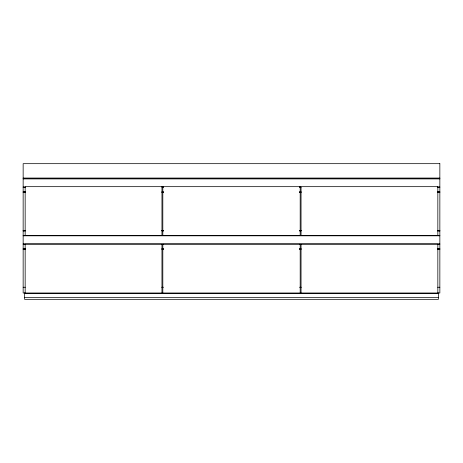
<?xml version="1.0" encoding="UTF-8"?>
<svg xmlns="http://www.w3.org/2000/svg" width="463" height="463" viewBox="0 0 463 463"><rect width="100%" height="100%" fill="white"/><g stroke="black" fill="none" stroke-linecap="round" stroke-linejoin="round"><path stroke-width="0.69" d="M23.15 178.047L439.85 178.047M23.15 178.51L439.85 178.51M23.15 178.909L439.85 178.909M23.15 186.954L25.32 186.954M162.05 186.954L163.497 186.954M299.503 186.954L300.95 186.954M437.68 186.954L439.85 186.954M23.15 187.359L25.32 187.359M162.05 187.359L163.497 187.359M299.503 187.359L300.95 187.359M437.68 187.359L439.85 187.359M23.15 191.728L25.32 191.728M162.05 191.728L163.497 191.728M299.503 191.728L300.95 191.728M437.68 191.728L439.85 191.728M23.15 192.128L25.32 192.128M161.668 192.128L163.497 192.128M299.503 192.128L301.332 192.128M437.68 192.128L439.85 192.128M23.15 192.417L25.32 192.417M162.05 192.417L163.497 192.417M299.503 192.417L300.95 192.417M437.68 192.417L439.85 192.417M23.15 230.348L25.32 230.348M162.05 230.348L163.497 230.348M299.503 230.348L300.95 230.348M437.68 230.348L439.85 230.348M23.15 230.638L25.32 230.638M161.668 230.638L163.497 230.638M299.503 230.638L301.332 230.638M437.68 230.638L439.85 230.638M23.15 231.043L25.32 231.043M162.05 231.043L163.497 231.043M299.503 231.043L300.95 231.043M437.68 231.043L439.85 231.043M23.15 235.407L25.32 235.407M162.05 235.407L163.497 235.407M299.503 235.407L300.95 235.407M437.68 235.407L439.85 235.407M23.15 235.812L439.85 235.812M23.15 243.856L439.85 243.856M23.15 244.261L25.32 244.261M162.05 244.261L163.497 244.261M299.503 244.261L300.95 244.261M437.68 244.261L439.85 244.261M23.15 248.625L25.32 248.625M162.05 248.625L163.497 248.625M299.503 248.625L300.95 248.625M437.68 248.625L439.85 248.625M23.15 249.03L25.32 249.03M161.668 249.03L163.497 249.03M299.503 249.03L301.332 249.03M437.68 249.03L439.85 249.03M23.15 249.32L25.32 249.32M162.05 249.32L163.497 249.32M299.503 249.32L300.95 249.32M437.68 249.32L439.85 249.32M23.15 287.251L25.32 287.251M161.668 287.251L163.497 287.251M299.503 287.251L301.332 287.251M437.68 287.251L439.85 287.251M24.585 293.542L438.415 293.542L438.415 299.324L24.585 299.324L24.585 293.542L438.415 293.577M24.585 297.587L438.415 297.587M438.415 292.836L438.415 293.282M437.836 292.998L437.836 244.146L301.048 244.146L301.048 292.998M300.186 292.998L300.186 244.146L162.814 244.146L162.814 292.998M161.957 292.998L161.957 244.146L25.164 244.146L25.164 292.998M24.585 292.836L24.585 293.282M439.85 163.676L23.15 163.676L23.15 292.998L439.85 292.998L439.85 163.676M161.957 186.67L25.164 186.67L25.164 235.522L161.957 235.522L161.957 186.67M300.186 186.67L162.814 186.67L162.814 235.522L300.186 235.522L300.186 186.67M437.836 186.67L301.048 186.67L301.048 235.522L437.836 235.522L437.836 186.67"/></g></svg>
